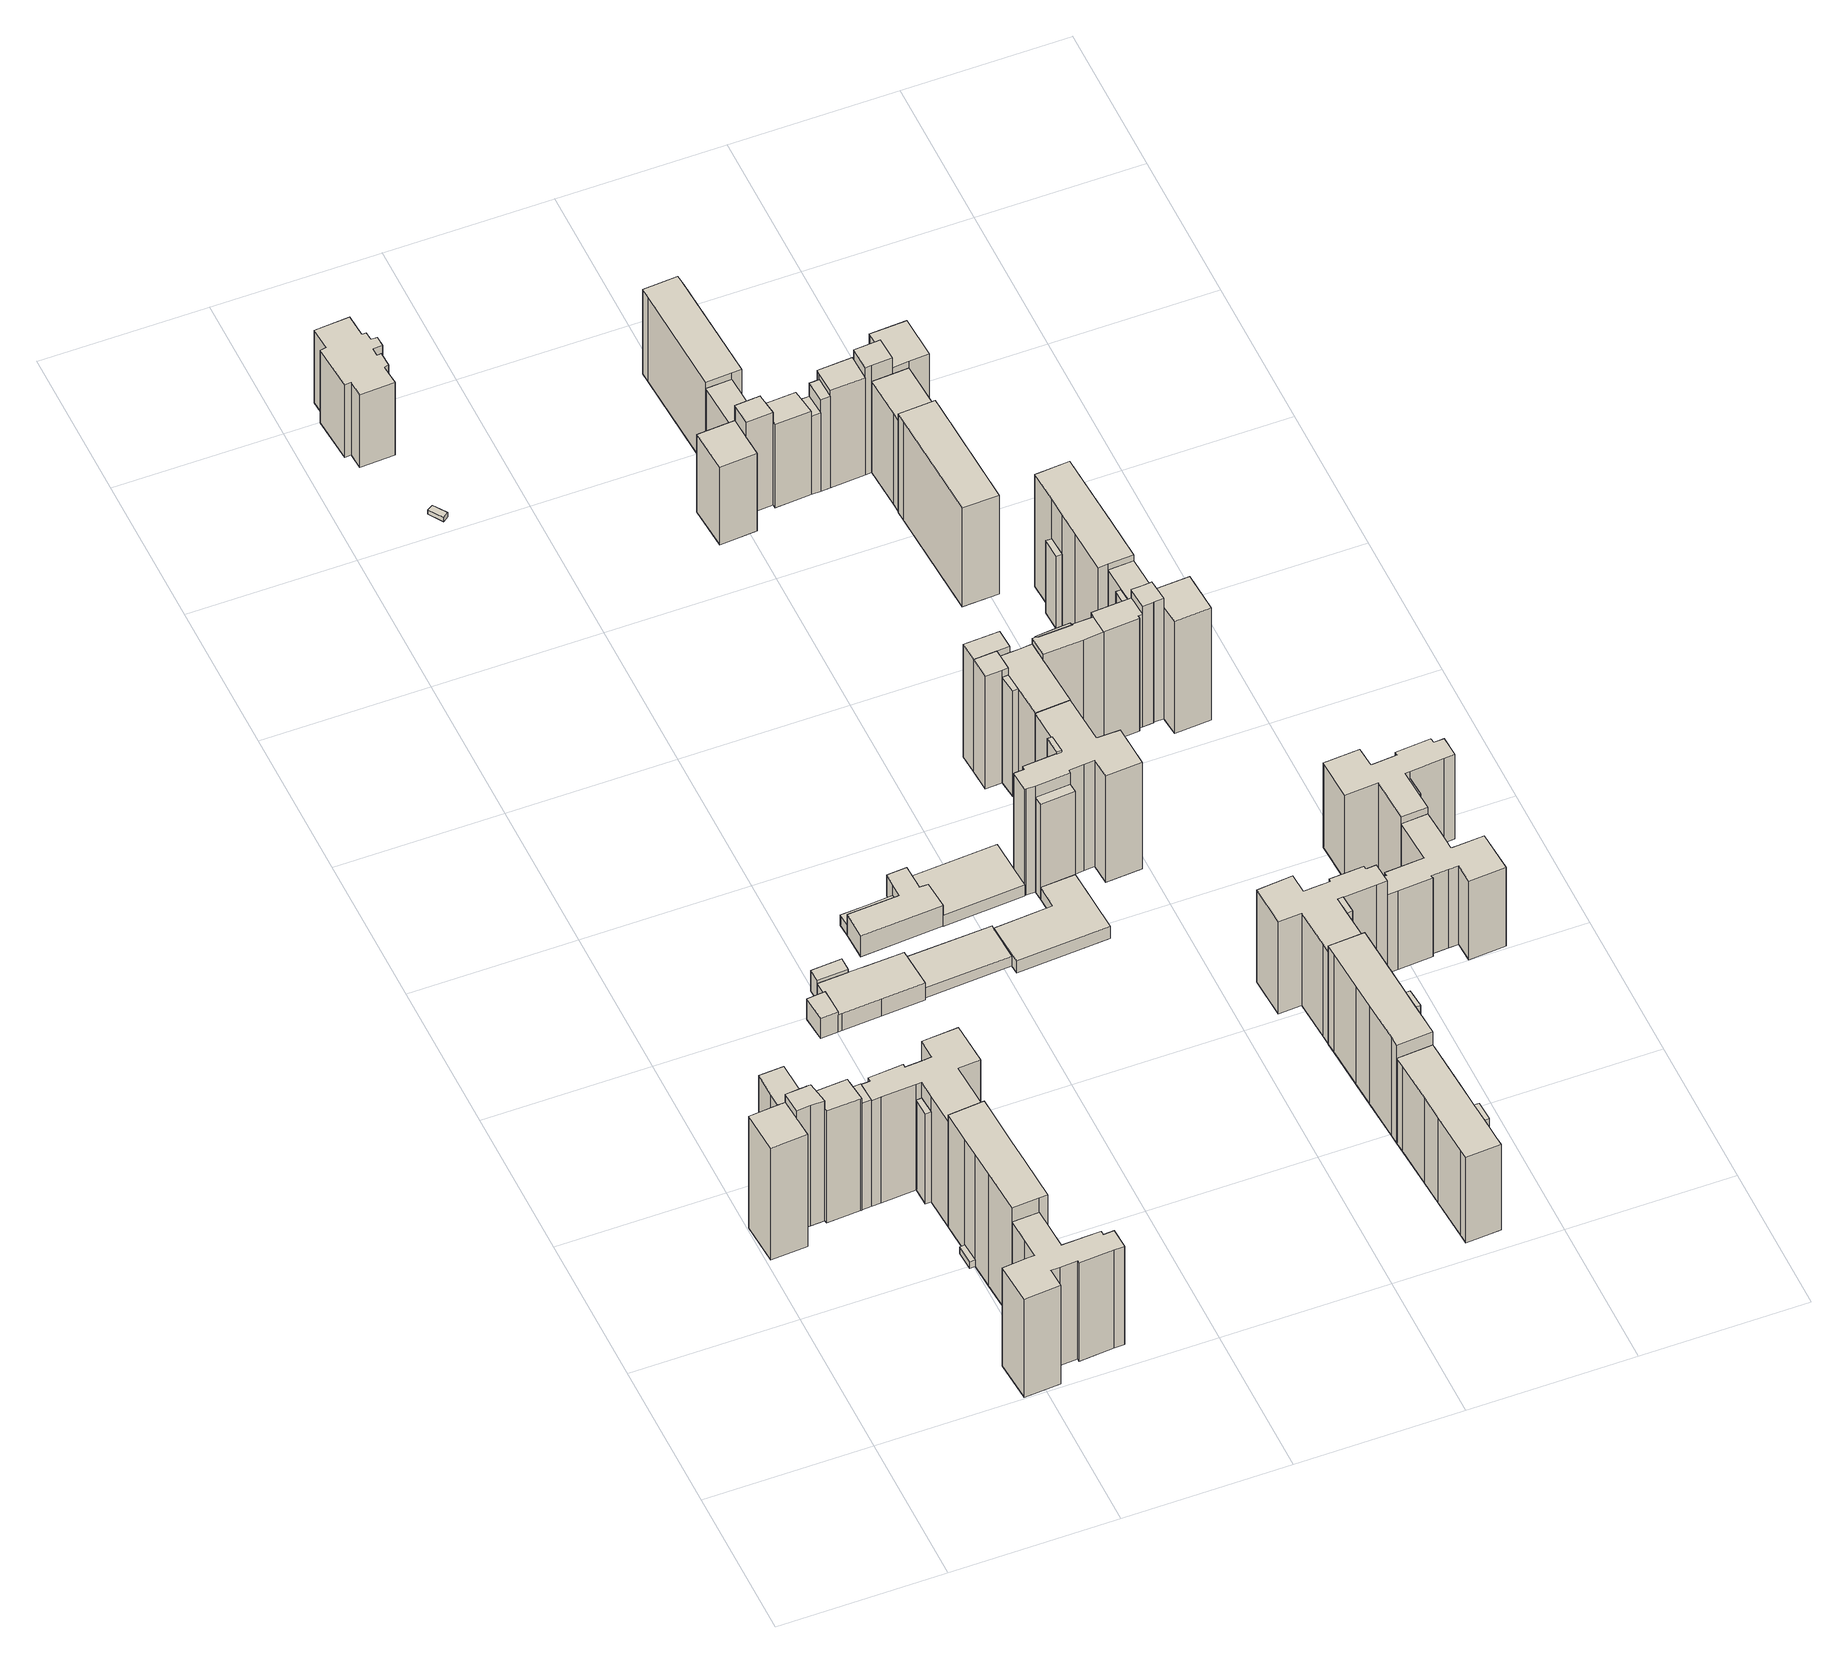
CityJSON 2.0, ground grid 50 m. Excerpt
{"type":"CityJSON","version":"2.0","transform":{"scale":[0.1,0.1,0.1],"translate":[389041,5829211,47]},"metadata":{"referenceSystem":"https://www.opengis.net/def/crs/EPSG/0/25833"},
"CityObjects":{
"building1":{"type":"Building","attributes":{"Gemeindeschluessel":"11000012","BezugspunktDach":"2200","function":"51009_1610","measuredHeight":3.83,"storeysAboveGround":0},"address":[{"country":"Germany","locality":"Berlin"}],"geometry":[{"type":"Solid","lod":"1","boundaries":[[[[0,1,2,3]],[[4,5,6,7]],[[4,7,3,2]],[[5,4,2,1]],[[6,5,1,0]],[[7,6,0,3]]]]}]},
"building2":{"type":"Building","attributes":{"Gemeindeschluessel":"11000012","function":"31001_1010"},"address":[{"country":"Germany","locality":"Berlin","thoroughfareNumber":"14","thoroughfareName":"Wesendorfer Straße"}],"children":["building2-1","building2-2","building2-3","building2-4","building2-5"]},
"building2-1":{"type":"BuildingPart","attributes":{"BezugspunktDach":"2200","measuredHeight":43.77,"storeysAboveGround":15},"parents":["building2"],"geometry":[{"type":"MultiSurface","lod":"1","boundaries":[[[8,9,10,11,12,13,14]],[[6,5,15,16,17,18,19]],[[6,19,14,13]],[[5,6,13,12]],[[5,20,5,12]],[[21,20,12,11]],[[17,16,10,9]],[[18,17,9,8]],[[19,18,8,14]],[[15,5,20,21]],[[16,15,11,10]]]}]},
"building2-2":{"type":"BuildingPart","attributes":{"BezugspunktDach":"2200","measuredHeight":41.36,"storeysAboveGround":15},"parents":["building2"],"geometry":[{"type":"MultiSurface","lod":"1","boundaries":[[[22,20,23,24,25,26]],[[27,28,29,5,4,30]],[[27,30,26,25]],[[28,27,25,24]],[[4,5,20,22]],[[30,4,22,26]],[[29,28,24,23]],[[5,15,21,20]],[[31,32,21,15]],[[29,23,32,31]]]}]},
"building2-3":{"type":"BuildingPart","attributes":{"BezugspunktDach":"2200","measuredHeight":43.82,"storeysAboveGround":15},"parents":["building2"],"geometry":[{"type":"MultiSurface","lod":"1","boundaries":[[[33,34,35,36,37,38,39,40]],[[41,42,43,44,45,46,47,48]],[[41,48,40,39]],[[42,41,39,38]],[[49,50,38,37]],[[44,43,37,36]],[[45,44,36,35]],[[46,45,35,34]],[[47,46,34,33]],[[43,42,50,49]],[[48,47,33,40]]]}]},
"building2-4":{"type":"BuildingPart","attributes":{"BezugspunktDach":"2200","measuredHeight":48.22,"storeysAboveGround":15},"parents":["building2"],"geometry":[{"type":"MultiSurface","lod":"1","boundaries":[[[51,52,53,54,55,56,57,58]],[[31,29,28,48,47,59,16,15]],[[32,21,15,58,57]],[[23,32,31,57,56]],[[24,23,56,55]],[[48,28,55,54]],[[47,33,40,54,53]],[[59,47,53,52]],[[16,59,52,51]],[[15,11,10,51,58]],[[31,60,15,21,32]],[[29,31,32,23]],[[28,29,23,24]],[[48,40,33,47]],[[16,10,11,15]]]}]},
"building2-5":{"type":"BuildingPart","attributes":{"BezugspunktDach":"2200","measuredHeight":41.7,"storeysAboveGround":15},"parents":["building2"],"geometry":[{"type":"Solid","lod":"1","boundaries":[[[[49,61,62,50]],[[63,64,43,42]],[[63,42,50,62]],[[64,63,62,61]],[[43,64,61,49]],[[42,43,49,50]]]]}]},
"building3":{"type":"Building","attributes":{"Gemeindeschluessel":"11000012","BezugspunktDach":"2200","function":"51009_1610","measuredHeight":2.97,"storeysAboveGround":0},"address":[{"country":"Germany","locality":"Berlin"}],"geometry":[{"type":"Solid","lod":"1","boundaries":[[[[65,66,67,68]],[[69,70,71,72]],[[69,72,68,67]],[[70,69,67,66]],[[71,70,66,65]],[[72,71,65,68]]]]}]},
"building4":{"type":"Building","attributes":{"Gemeindeschluessel":"11000012","BezugspunktDach":"2200","function":"31001_1010","measuredHeight":38.42,"storeysAboveGround":13},"address":[{"country":"Germany","locality":"Berlin","thoroughfareNumber":"8","thoroughfareName":"Wesendorfer Straße"}],"geometry":[{"type":"Solid","lod":"1","boundaries":[[[[73,74,75,76,77,78,79,80,81,82,83,84,85,86,87,88,89,90]],[[71,70,69,91,92,93,94,95,96,97,98,99,100,101,102,103,104,105]],[[71,105,90,89]],[[70,71,89,88]],[[69,70,88,87]],[[91,69,87,86]],[[92,91,86,85]],[[93,92,85,84]],[[94,93,84,83]],[[95,94,83,82]],[[96,95,82,81]],[[97,96,81,80]],[[98,97,80,79]],[[99,98,79,78]],[[100,99,78,77]],[[101,100,77,76]],[[102,101,76,75]],[[103,102,75,74]],[[104,103,74,73]],[[105,104,73,90]]]]}]},
"building5":{"type":"Building","attributes":{"Gemeindeschluessel":"11000012","BezugspunktDach":"2200","function":"51009_1610","measuredHeight":2.55,"storeysAboveGround":0},"address":[{"country":"Germany","locality":"Berlin"}],"geometry":[{"type":"Solid","lod":"1","boundaries":[[[[106,107,108,109]],[[110,111,112,113]],[[110,113,109,108]],[[111,110,108,107]],[[112,111,107,106]],[[113,112,106,109]]]]}]},
"building6":{"type":"Building","attributes":{"Gemeindeschluessel":"11000012","BezugspunktDach":"2200","function":"31001_1010","measuredHeight":43.89,"storeysAboveGround":15},"address":[{"country":"Germany","locality":"Berlin","thoroughfareNumber":"10","thoroughfareName":"Wesendorfer Straße"}],"geometry":[{"type":"Solid","lod":"1","boundaries":[[[[114,115,116,117,118,119,120,121,122,123]],[[124,125,126,127,92,91,128,111,110,129]],[[124,129,123,122]],[[125,124,122,121]],[[126,125,121,120]],[[127,126,120,119]],[[92,127,119,118]],[[91,92,118,117]],[[128,91,117,116]],[[111,128,116,115]],[[110,111,115,114]],[[129,110,114,123]]]]}]},
"building7":{"type":"Building","attributes":{"Gemeindeschluessel":"11000012","BezugspunktDach":"2200","function":"51009_1610","measuredHeight":35.25,"storeysAboveGround":0},"address":[{"country":"Germany","locality":"Berlin"}],"geometry":[{"type":"Solid","lod":"1","boundaries":[[[[130,131,132,133]],[[134,135,136,137]],[[134,137,133,132]],[[135,134,132,131]],[[136,135,131,130]],[[137,136,130,133]]]]}]},
"building8":{"type":"Building","attributes":{"Gemeindeschluessel":"11000012","BezugspunktDach":"2200","function":"31001_1010","measuredHeight":41.34,"storeysAboveGround":15},"address":[{"country":"Germany","locality":"Berlin","thoroughfareNumber":"12","thoroughfareName":"Wesendorfer Straße"}],"geometry":[{"type":"Solid","lod":"1","boundaries":[[[[138,139,140,141,142,143,144,145,146,147,148,149,150,151,152,153,154,155]],[[156,157,158,159,160,161,162,163,164,165,124,129,135,134,137,166,64,63]],[[156,63,155,154]],[[157,156,154,153]],[[158,157,153,152]],[[159,158,152,151]],[[160,159,151,150]],[[161,160,150,149]],[[162,161,149,148]],[[163,162,148,147]],[[164,163,147,146]],[[165,164,146,145]],[[124,165,145,144]],[[129,124,144,143]],[[135,129,143,142]],[[134,135,142,141]],[[137,134,141,140]],[[166,137,140,139]],[[64,166,139,138]],[[63,64,138,155]]]]}]},
"building9":{"type":"Building","attributes":{"name":"Kita Seniorenfreizeitstätte","Gemeindeschluessel":"11000012","function":"31001_3060"},"address":[{"country":"Germany","locality":"Berlin","thoroughfareNumber":"34","thoroughfareName":"Senftenberger Ring"}],"children":["building9-1","building9-2","building9-3","building9-4"]},
"building9-1":{"type":"BuildingPart","attributes":{"BezugspunktDach":"2200","measuredHeight":8.02,"storeysAboveGround":2},"parents":["building9"],"geometry":[{"type":"MultiSurface","lod":"1","boundaries":[[[167,168,169,170,171,172,173,174]],[[175,176,177,178,179,180,181,182]],[[176,175,173,172]],[[177,176,172,171]],[[183,184,171,170]],[[178,177,185,186,187]],[[179,178,170,169]],[[180,179,169,168]],[[181,180,168,167]],[[182,181,188,189,174]],[[174,190,191,182]],[[187,186,185,184,183]],[[167,189,188,181]]]}]},
"building9-2":{"type":"BuildingPart","attributes":{"BezugspunktDach":"2200","measuredHeight":3.91,"storeysAboveGround":2},"parents":["building9"],"geometry":[{"type":"MultiSurface","lod":"1","boundaries":[[[183,192,193,194,184]],[[195,196,197,187,186]],[[195,186,184,194]],[[196,195,194,193]],[[197,196,193,192]],[[187,197,192,183]],[[186,187,198,183,184]]]}]},
"building9-3":{"type":"BuildingPart","attributes":{"BezugspunktDach":"2200","measuredHeight":7.98,"storeysAboveGround":2},"parents":["building9"],"geometry":[{"type":"MultiSurface","lod":"1","boundaries":[[[199,200,201,202]],[[188,181,203,204]],[[188,204,202,201]],[[167,189,201,200]],[[203,181,200,199]],[[204,203,199,202]],[[181,205,188,189,167]]]}]},
"building9-4":{"type":"BuildingPart","attributes":{"BezugspunktDach":"2200","measuredHeight":7.98,"storeysAboveGround":2},"parents":["building9"],"geometry":[{"type":"MultiSurface","lod":"1","boundaries":[[[206,207,208,209]],[[210,191,182,211]],[[210,211,209,208]],[[191,210,208,207]],[[182,174,190,207,206]],[[211,182,206,209]],[[191,190,174,182]]]}]},
"building10":{"type":"Building","attributes":{"Gemeindeschluessel":"11000012","BezugspunktDach":"2200","function":"51009_1611","measuredHeight":2.24,"storeysAboveGround":0},"address":[{"country":"Germany","locality":"Berlin"}],"geometry":[{"type":"Solid","lod":"1","boundaries":[[[[212,213,214,215,216]],[[217,218,219,220,221]],[[217,221,216,215]],[[218,217,215,214]],[[219,218,214,213]],[[220,219,213,212]],[[221,220,212,216]]]]}]},
"building11":{"type":"Building","attributes":{"Gemeindeschluessel":"11000012","BezugspunktDach":"2200","function":"31001_1010","measuredHeight":28.39,"storeysAboveGround":10},"address":[{"country":"Germany","locality":"Berlin","thoroughfareNumber":"40","thoroughfareName":"Senftenberger Ring"}],"geometry":[{"type":"Solid","lod":"1","boundaries":[[[[222,223,224,225,226,227,228,229,230,231,232,233,234,235,236,237,238,239]],[[240,241,242,243,244,245,246,247,248,249,250,251,252,253,254,255,256,257]],[[240,257,239,238]],[[241,240,238,237]],[[242,241,237,236]],[[243,242,236,235]],[[244,243,235,234]],[[245,244,234,233]],[[246,245,233,232]],[[247,246,232,231]],[[248,247,231,230]],[[249,248,230,229]],[[250,249,229,228]],[[251,250,228,227]],[[252,251,227,226]],[[253,252,226,225]],[[254,253,225,224]],[[255,254,224,223]],[[256,255,223,222]],[[257,256,222,239]]]]}]},
"building12":{"type":"Building","attributes":{"Gemeindeschluessel":"11000012","function":"31001_2054"},"address":[{"country":"Germany","locality":"Berlin","thoroughfareNumber":"34B","thoroughfareName":"Senftenberger Ring"}],"children":["building12-1","building12-2","building12-3"]},
"building12-1":{"type":"BuildingPart","attributes":{"BezugspunktDach":"2200","measuredHeight":4.29,"storeysAboveGround":1},"parents":["building12"],"geometry":[{"type":"MultiSurface","lod":"1","boundaries":[[[258,259,260,261,262,263,264]],[[265,266,267,268,269,270,271]],[[265,271,264,263]],[[266,265,263,262]],[[267,266,262,261]],[[268,267,261,260]],[[269,268,260,272,273,259]],[[270,269,273,274]],[[271,270,258,274,275]],[[259,273,272,260]],[[274,273,259,258]],[[275,274,258,264]]]}]},
"building12-2":{"type":"BuildingPart","attributes":{"BezugspunktDach":"2200","measuredHeight":8.19,"storeysAboveGround":1},"parents":["building12"],"geometry":[{"type":"MultiSurface","lod":"1","boundaries":[[[276,277,278,279,280,281,282,283,284]],[[285,286,287,275,274,273,272,288,289]],[[290,291,292,284,283]],[[285,289,293]],[[294,290,285,286,285,283,282]],[[287,286,282,281]],[[275,287,281,280]],[[258,264,295,280,279]],[[273,259,258,279,278]],[[260,259,296,278,277]],[[288,272,277,276]],[[289,288,276,284]],[[285,293,291,290]],[[293,289,292,291]],[[286,285,290,294]],[[274,275,295,264,258]],[[274,258,259,273]],[[297,272,273,296,259,260]]]}]},
"building12-3":{"type":"BuildingPart","attributes":{"BezugspunktDach":"2200","measuredHeight":5.87,"storeysAboveGround":1},"parents":["building12"],"geometry":[{"type":"Solid","lod":"1","boundaries":[[[[292,291,290,294,298,299]],[[300,286,285,293,289,301]],[[300,301,299,298]],[[286,300,298,294]],[[301,289,292,299]],[[286,294,290,285]],[[293,285,290,291]],[[293,291,292,289]]]]}]},
"building13":{"type":"Building","attributes":{"Gemeindeschluessel":"11000012","BezugspunktDach":"2200","function":"31001_2020","measuredHeight":4.74,"storeysAboveGround":1},"address":[{"country":"Germany","locality":"Berlin","thoroughfareNumber":"34A","thoroughfareName":"Senftenberger Ring"}],"geometry":[{"type":"Solid","lod":"1","boundaries":[[[[302,303,304,305,306,307,308]],[[309,310,311,312,313,197,196]],[[309,196,308,307]],[[310,309,307,306]],[[311,310,306,305]],[[312,311,305,304]],[[313,312,304,303]],[[197,313,303,302]],[[196,197,302,308]]]]}]},
"building14":{"type":"Building","attributes":{"Gemeindeschluessel":"11000012","BezugspunktDach":"2200","function":"51009_1610","measuredHeight":37.21,"storeysAboveGround":0},"address":[{"country":"Germany","locality":"Berlin"}],"geometry":[{"type":"Solid","lod":"1","boundaries":[[[[314,315,316,317]],[[318,319,320,321]],[[318,321,317,316]],[[319,318,316,315]],[[320,319,315,314]],[[321,320,314,317]]]]}]},
"building15":{"type":"Building","attributes":{"Gemeindeschluessel":"11000012","BezugspunktDach":"2200","function":"51009_1610","measuredHeight":42.27,"storeysAboveGround":0},"address":[{"country":"Germany","locality":"Berlin"}],"geometry":[{"type":"Solid","lod":"1","boundaries":[[[[322,323,324,325]],[[326,327,328,329]],[[326,329,325,324]],[[327,326,324,323]],[[328,327,323,322]],[[329,328,322,325]]]]}]},
"building16":{"type":"Building","attributes":{"Gemeindeschluessel":"11000012","BezugspunktDach":"2200","function":"31001_1010","measuredHeight":41.62,"storeysAboveGround":15},"address":[{"country":"Germany","locality":"Berlin","thoroughfareNumber":"36","thoroughfareName":"Senftenberger Ring"}],"geometry":[{"type":"Solid","lod":"1","boundaries":[[[[330,331,332,333,334,335,336,337,338,339,340,341,342,343,344,345,346,347,348,349]],[[350,351,352,328,327,326,353,354,355,356,357,358,359,360,361,362,363,364,267,266]],[[350,266,349,348]],[[351,350,348,347]],[[352,351,347,346]],[[328,352,346,345]],[[327,328,345,344]],[[326,327,344,343]],[[353,326,343,342]],[[354,353,342,341]],[[355,354,341,340]],[[356,355,340,339]],[[357,356,339,338]],[[358,357,338,337]],[[359,358,337,336]],[[360,359,336,335]],[[361,360,335,334]],[[362,361,334,333]],[[363,362,333,332]],[[364,363,332,331]],[[267,364,331,330]],[[266,267,330,349]]]]}]},
"building17":{"type":"Building","attributes":{"Gemeindeschluessel":"11000012","BezugspunktDach":"2200","function":"31001_1010","measuredHeight":33.38,"storeysAboveGround":11},"address":[{"country":"Germany","locality":"Berlin","thoroughfareNumber":"19","thoroughfareName":"Treuenbrietzener Straße"}],"geometry":[{"type":"Solid","lod":"1","boundaries":[[[[365,366,367,368,369,370,371,372,373,374,375,376,377]],[[378,379,380,381,382,383,384,385,386,387,388,389,390]],[[378,390,377,376]],[[379,378,376,375]],[[380,379,375,374]],[[381,380,374,373]],[[382,381,373,372]],[[383,382,372,371]],[[384,383,371,370]],[[385,384,370,369]],[[386,385,369,368]],[[387,386,368,367]],[[388,387,367,366]],[[389,388,366,365]],[[390,389,365,377]]]]}]},
"building18":{"type":"Building","attributes":{"Gemeindeschluessel":"11000012","BezugspunktDach":"2200","function":"51009_1610","measuredHeight":41.34,"storeysAboveGround":0},"address":[{"country":"Germany","locality":"Berlin"}],"geometry":[{"type":"Solid","lod":"1","boundaries":[[[[391,392,393,394]],[[395,396,397,398]],[[395,398,394,393]],[[396,395,393,392]],[[397,396,392,391]],[[398,397,391,394]]]]}]},
"building19":{"type":"Building","attributes":{"Gemeindeschluessel":"11000012","BezugspunktDach":"2200","function":"51009_1610","measuredHeight":33.38,"storeysAboveGround":0},"address":[{"country":"Germany","locality":"Berlin"}],"geometry":[{"type":"Solid","lod":"1","boundaries":[[[[372,399,400,373]],[[401,402,382,381]],[[401,381,373,400]],[[402,401,400,399]],[[382,402,399,372]],[[381,382,372,373]]]]}]},
"building20":{"type":"Building","attributes":{"Gemeindeschluessel":"11000012","BezugspunktDach":"2200","function":"31001_1010","measuredHeight":38.52,"storeysAboveGround":13},"address":[{"country":"Germany","locality":"Berlin","thoroughfareNumber":"21","thoroughfareName":"Treuenbrietzener Straße"}],"geometry":[{"type":"Solid","lod":"1","boundaries":[[[[403,404,405,406,407,408,409,410,411,412,413,414,415]],[[416,417,418,419,420,421,378,390,422,423,424,425,426]],[[416,426,415,414]],[[417,416,414,413]],[[418,417,413,412]],[[419,418,412,411]],[[420,419,411,410]],[[421,420,410,409]],[[378,421,409,408]],[[390,378,408,407]],[[422,390,407,406]],[[423,422,406,405]],[[424,423,405,404]],[[425,424,404,403]],[[426,425,403,415]]]]}]},
"building21":{"type":"Building","attributes":{"Gemeindeschluessel":"11000012","BezugspunktDach":"2200","function":"51009_1610","measuredHeight":38.52,"storeysAboveGround":0},"address":[{"country":"Germany","locality":"Berlin"}],"geometry":[{"type":"Solid","lod":"1","boundaries":[[[[410,427,428,411]],[[429,430,420,419]],[[429,419,411,428]],[[430,429,428,427]],[[420,430,427,410]],[[419,420,410,411]]]]}]},
"building22":{"type":"Building","attributes":{"Gemeindeschluessel":"11000012","function":"31001_1010"},"address":[{"country":"Germany","locality":"Berlin","thoroughfareNumber":"36A","thoroughfareName":"Senftenberger Ring"}],"children":["building22-1","building22-2","building22-3","building22-4","building22-5"]},
"building22-1":{"type":"BuildingPart","attributes":{"BezugspunktDach":"2200","measuredHeight":41.59,"storeysAboveGround":15},"parents":["building22"],"geometry":[{"type":"Solid","lod":"1","boundaries":[[[[431,432,433,434,435,436,437,438,439]],[[440,441,442,443,444,445,396,395,446]],[[441,440,438,437]],[[442,441,437,436]],[[444,443,435,434]],[[445,444,434,433]],[[396,445,433,432]],[[395,396,432,431]],[[440,446,439,438]],[[442,436,435,443]],[[395,431,439,446]]]]}]},
"building22-2":{"type":"BuildingPart","attributes":{"BezugspunktDach":"2200","measuredHeight":43.95,"storeysAboveGround":15},"parents":["building22"],"geometry":[{"type":"MultiSurface","lod":"1","boundaries":[[[447,448,449,450,451,452,453,454,455]],[[456,457,458,459,460,461,462,443,442]],[[456,442,455,454]],[[457,456,454,453],[457,463,464,456]],[[465,466,463,457,453,452]],[[459,467,465,452,451]],[[460,459,451,450]],[[461,460,450,449]],[[462,461,449,448]],[[443,462,448,447]],[[442,436,435,468,447,455]],[[463,457,456,464]],[[469,458,470,466,465]],[[470,457,463,466]],[[458,465,467,459]],[[443,468,435,436,442]]]}]},
"building22-3":{"type":"BuildingPart","attributes":{"BezugspunktDach":"2200","measuredHeight":43.98,"storeysAboveGround":15},"parents":["building22"],"geometry":[{"type":"MultiSurface","lod":"1","boundaries":[[[471,472,473,474,475]],[[446,395,398,476,477]],[[431,439,474,473]],[[398,395,473,472]],[[476,398,472,471]],[[477,476,471,475]],[[439,446,477,475,474]],[[395,446,439,431]]]}]},
"building22-4":{"type":"BuildingPart","attributes":{"BezugspunktDach":"2200","measuredHeight":44.04,"storeysAboveGround":15},"parents":["building22"],"geometry":[{"type":"MultiSurface","lod":"1","boundaries":[[[475,478,479,480]],[[481,440,477,482]],[[481,482,480,479]],[[440,481,479,478]],[[474,439,438,440,478,475]],[[482,477,475,480]],[[440,438,439,446]],[[439,474,475,477,446]]]}]},
"building22-5":{"type":"BuildingPart","attributes":{"BezugspunktDach":"2200","measuredHeight":44.43,"storeysAboveGround":15},"parents":["building22"],"geometry":[{"type":"Solid","lod":"1","boundaries":[[[[463,466,465,467,483,484,485,486,464]],[[487,488,489,490,459,458,470,457,456]],[[487,456,464,486]],[[488,487,486,485]],[[489,488,485,484]],[[490,489,484,483]],[[459,490,483,467]],[[458,459,467,465]],[[470,458,465,466]],[[470,466,463,457]],[[456,457,463,464]]]]}]},
"building23":{"type":"Building","attributes":{"Gemeindeschluessel":"11000012","function":"31001_1010"},"address":[{"country":"Germany","locality":"Berlin","thoroughfareNumber":"38B","thoroughfareName":"Senftenberger Ring"}],"children":["building23-1","building23-2","building23-3","building23-4","building23-5"]},
"building23-1":{"type":"BuildingPart","attributes":{"BezugspunktDach":"2200","measuredHeight":30.3,"storeysAboveGround":11},"parents":["building23"],"geometry":[{"type":"MultiSurface","lod":"1","boundaries":[[[491,492,493,494,495,496]],[[497,498,499,500,501,502]],[[497,502,496,495]],[[497,503,504,495]],[[505,503,497,495,494]],[[500,499,493,492]],[[501,500,492,491]],[[502,501,491,496]],[[504,503,497]],[[498,497,503,505]],[[499,498,494,493]]]}]},
"building23-2":{"type":"BuildingPart","attributes":{"BezugspunktDach":"2200","measuredHeight":30.26,"storeysAboveGround":11},"parents":["building23"],"geometry":[{"type":"MultiSurface","lod":"1","boundaries":[[[503,506,507,508]],[[509,510,497,511]],[[509,511,508,507]],[[510,509,507,506]],[[510,506,505,498,497]],[[511,497,503,508]],[[503,497,498,505]],[[497,512,503]]]}]},
"building23-3":{"type":"BuildingPart","attributes":{"BezugspunktDach":"2200","measuredHeight":32.67,"storeysAboveGround":11},"parents":["building23"],"geometry":[{"type":"MultiSurface","lod":"1","boundaries":[[[513,514,515,516,517,518]],[[519,520,521,522,523,524]],[[519,524,518,517]],[[520,519,517,516]],[[525,526,516,515]],[[522,521,515,514]],[[523,522,514,513]],[[524,527,528,518]],[[521,520,526,525]],[[523,513,528,527]]]}]},
"building23-4":{"type":"BuildingPart","attributes":{"BezugspunktDach":"2200","measuredHeight":36.62,"storeysAboveGround":11},"parents":["building23"],"geometry":[{"type":"MultiSurface","lod":"1","boundaries":[[[529,530,531,532,533,534]],[[510,524,527,523,499,498]],[[510,506,505,498,534,533]],[[524,510,533,532]],[[527,524,532,531]],[[513,528,531,530]],[[499,523,530,529]],[[494,493,499,529,534]],[[498,505,506,510]],[[523,527,528,513]],[[498,499,493,494]]]}]},
"building23-5":{"type":"BuildingPart","attributes":{"BezugspunktDach":"2200","measuredHeight":30.77,"storeysAboveGround":11},"parents":["building23"],"geometry":[{"type":"Solid","lod":"1","boundaries":[[[[525,535,536,526]],[[537,538,521,520]],[[537,520,526,536]],[[538,537,536,535]],[[521,538,535,525]],[[520,521,525,526]]]]}]},
"building24":{"type":"Building","attributes":{"Gemeindeschluessel":"11000012","BezugspunktDach":"2200","function":"31001_1010","measuredHeight":35.98,"storeysAboveGround":13},"address":[{"country":"Germany","locality":"Berlin","thoroughfareNumber":"23","thoroughfareName":"Treuenbrietzener Straße"}],"geometry":[{"type":"Solid","lod":"1","boundaries":[[[[539,540,541,542,543,544,545,546,547,548,549,550,551,552,553,554,555,556,557,558]],[[559,560,561,562,563,564,565,566,567,568,569,570,571,572,573,574,575,576,577,578]],[[559,578,558,557]],[[560,559,557,556]],[[561,560,556,555]],[[562,561,555,554]],[[563,562,554,553]],[[564,563,553,552]],[[565,564,552,551]],[[566,565,551,550]],[[567,566,550,549]],[[568,567,549,548]],[[569,568,548,547]],[[570,569,547,546]],[[571,570,546,545]],[[572,571,545,544]],[[573,572,544,543]],[[574,573,543,542]],[[575,574,542,541]],[[576,575,541,540]],[[577,576,540,539]],[[578,577,539,558]]]]}]},
"building25":{"type":"Building","attributes":{"Gemeindeschluessel":"11000012","BezugspunktDach":"2200","function":"51009_1610","measuredHeight":36.33,"storeysAboveGround":0},"address":[{"country":"Germany","locality":"Berlin"}],"geometry":[{"type":"Solid","lod":"1","boundaries":[[[[579,580,581,582]],[[569,583,571,570]],[[569,570,582,581]],[[583,569,581,580]],[[571,583,580,579]],[[570,571,579,582]]]]}]},
"building26":{"type":"Building","attributes":{"Gemeindeschluessel":"11000012","BezugspunktDach":"2200","function":"31001_1010","measuredHeight":33.1,"storeysAboveGround":12},"address":[{"country":"Germany","locality":"Berlin","thoroughfareNumber":"38C","thoroughfareName":"Senftenberger Ring"}],"geometry":[{"type":"Solid","lod":"1","boundaries":[[[[584,585,586,587,588,589,590]],[[591,592,593,594,595,596,597]],[[591,597,590,589]],[[592,591,589,588]],[[593,592,588,587]],[[594,593,587,586]],[[595,594,586,585]],[[596,595,585,584]],[[597,596,584,590]]]]}]},
"building27":{"type":"Building","attributes":{"Gemeindeschluessel":"11000012","BezugspunktDach":"2200","function":"31001_1010","measuredHeight":38.58,"storeysAboveGround":14},"address":[{"country":"Germany","locality":"Berlin","thoroughfareNumber":"38","thoroughfareName":"Senftenberger Ring"}],"geometry":[{"type":"Solid","lod":"1","boundaries":[[[[598,599,600,601,602,603]],[[604,605,606,607,608,609]],[[604,609,603,602]],[[605,604,602,601]],[[606,605,601,600]],[[607,606,600,599]],[[608,607,599,598]],[[609,608,598,603]]]]}]},
"building28":{"type":"Building","attributes":{"Gemeindeschluessel":"11000012","BezugspunktDach":"2200","function":"51009_1610","measuredHeight":41.24,"storeysAboveGround":0},"address":[{"country":"Germany","locality":"Berlin"}],"geometry":[{"type":"Solid","lod":"1","boundaries":[[[[610,611,612,613]],[[614,615,616,617]],[[614,617,613,612]],[[615,614,612,611]],[[616,615,611,610]],[[617,616,610,613]]]]}]},
"building29":{"type":"Building","attributes":{"Gemeindeschluessel":"11000012","function":"31001_1010"},"address":[{"country":"Germany","locality":"Berlin","thoroughfareNumber":"38A","thoroughfareName":"Senftenberger Ring"}],"children":["building29-1","building29-2","building29-3","building29-4","building29-5"]},
"building29-1":{"type":"BuildingPart","attributes":{"BezugspunktDach":"2200","measuredHeight":35.73,"storeysAboveGround":14},"parents":["building29"],"geometry":[{"type":"MultiSurface","lod":"1","boundaries":[[[618,619,620,621,622,623]],[[624,625,626,627,628,629]],[[625,624,622,621]],[[626,625,621,620]],[[627,626,620,619]],[[628,627,619,618]],[[629,628,618,623]],[[629,623,630,631]],[[624,631,630,622]]]}]},
"building29-2":{"type":"BuildingPart","attributes":{"BezugspunktDach":"2200","measuredHeight":35.87,"storeysAboveGround":14},"parents":["building29"],"geometry":[{"type":"Solid","lod":"1","boundaries":[[[[632,633,634,635]],[[636,637,538,537]],[[636,537,635,634]],[[538,637,633,632]],[[537,538,632,635]],[[637,636,634,633]]]]}]},
"building29-3":{"type":"BuildingPart","attributes":{"BezugspunktDach":"2200","measuredHeight":38.16,"storeysAboveGround":14},"parents":["building29"],"geometry":[{"type":"MultiSurface","lod":"1","boundaries":[[[638,639,640,641,642,643]],[[644,645,646,637,636,647]],[[644,647,643,642]],[[645,644,642,641]],[[637,646,640,639]],[[634,633,639,638]],[[647,636,638,643]],[[645,641,640,646]],[[636,637,633,634]]]}]},
"building29-4":{"type":"BuildingPart","attributes":{"BezugspunktDach":"2200","measuredHeight":43.03,"storeysAboveGround":14},"parents":["building29"],"geometry":[{"type":"MultiSurface","lod":"1","boundaries":[[[648,649,650,651,652]],[[653,631,629,646,645]],[[653,645,652,651]],[[623,630,650,649]],[[646,629,649,648]],[[641,640,648,652]],[[653,654,655,631]],[[656,629,631,630,623]],[[645,646,640,641]]]}]},
"building29-5":{"type":"BuildingPart","attributes":{"BezugspunktDach":"2200","measuredHeight":38.19,"storeysAboveGround":14},"parents":["building29"],"geometry":[{"type":"MultiSurface","lod":"1","boundaries":[[[654,655,657,658,659,660,661]],[[662,663,664,624,631,653,665]],[[662,665,661,660]],[[663,662,660,659]],[[664,663,659,658]],[[624,664,658,657]],[[631,630,622,657,655]],[[665,653,654,661]],[[622,630,631,624]],[[653,631,655,654]]]}]},
"building30":{"type":"Building","attributes":{"Gemeindeschluessel":"11000012","function":"31001_1010"},"address":[{"country":"Germany","locality":"Berlin","thoroughfareNumber":"36B","thoroughfareName":"Senftenberger Ring"}],"children":["building30-1","building30-2","building30-3","building30-4"]},
"building30-1":{"type":"BuildingPart","attributes":{"BezugspunktDach":"2200","measuredHeight":43.95,"storeysAboveGround":15},"parents":["building30"],"geometry":[{"type":"MultiSurface","lod":"1","boundaries":[[[666,667,668,669,670,671]],[[672,673,674,675,676,677]],[[672,678,679,671,670]],[[673,672,670,669]],[[674,673,669,668]],[[675,674,668,667]],[[676,675,667,666]],[[677,679,678,672]],[[677,676,666,671]]]}]},
"building30-2":{"type":"BuildingPart","attributes":{"BezugspunktDach":"2200","measuredHeight":41.58,"storeysAboveGround":15},"parents":["building30"],"geometry":[{"type":"MultiSurface","lod":"1","boundaries":[[[680,681,678,682,683]],[[684,672,685,614,686]],[[684,686,683,682]],[[672,684,682,678]],[[614,685,681,680]],[[686,614,680,683]],[[672,678,679,677]],[[685,687,688,681]],[[677,679,688,687,689]]]}]},
"building30-3":{"type":"BuildingPart","attributes":{"BezugspunktDach":"2200","measuredHeight":47.51,"storeysAboveGround":15},"parents":["building30"],"geometry":[{"type":"MultiSurface","lod":"1","boundaries":[[[690,691,692,693,694,695,696,697]],[[687,677,676,698,699,700,615,685]],[[688,681,697,696]],[[677,679,688,687,696,695]],[[676,666,671,695,694]],[[698,676,694,693]],[[699,698,693,692]],[[700,699,692,691]],[[701,702,691,690]],[[685,615,690,697]],[[687,685,681,688]],[[687,688,679,677]],[[677,703,671,666,676]],[[615,700,702,701]]]}]},
"building30-4":{"type":"BuildingPart","attributes":{"BezugspunktDach":"2200","measuredHeight":43.97,"storeysAboveGround":15},"parents":["building30"],"geometry":[{"type":"Solid","lod":"1","boundaries":[[[[704,705,706,702,701,707,708,709]],[[710,616,615,700,711,712,461,460]],[[710,460,709,708]],[[616,710,708,707]],[[615,616,707,701]],[[711,700,702,706]],[[712,711,706,705]],[[461,712,705,704]],[[460,461,704,709]],[[700,615,701,702]]]]}]},
"building31":{"type":"Building","attributes":{"Gemeindeschluessel":"11000012","BezugspunktDach":"2200","function":"51009_1610","measuredHeight":28.41,"storeysAboveGround":0},"address":[{"country":"Germany","locality":"Berlin"}],"geometry":[{"type":"Solid","lod":"1","boundaries":[[[[713,714,715,716]],[[717,718,719,720]],[[717,720,716,715]],[[718,717,715,714]],[[719,718,714,713]],[[720,719,713,716]]]]}]},
"building32":{"type":"Building","attributes":{"Gemeindeschluessel":"11000012","BezugspunktDach":"2200","function":"31001_1010","measuredHeight":30.7,"storeysAboveGround":11},"address":[{"country":"Germany","locality":"Berlin","thoroughfareNumber":"25","thoroughfareName":"Treuenbrietzener Straße"}],"geometry":[{"type":"Solid","lod":"1","boundaries":[[[[721,722,723,724,725,726,727,728,729,730,731,732,733,734,735,736,737,738]],[[739,740,741,742,743,744,745,746,747,748,749,750,751,752,753,754,755,756]],[[739,756,738,737]],[[740,739,737,736]],[[741,740,736,735]],[[742,741,735,734]],[[743,742,734,733]],[[744,743,733,732]],[[745,744,732,731]],[[746,745,731,730]],[[747,746,730,729]],[[748,747,729,728]],[[749,748,728,727]],[[750,749,727,726]],[[751,750,726,725]],[[752,751,725,724]],[[753,752,724,723]],[[754,753,723,722]],[[755,754,722,721]],[[756,755,721,738]]]]}]},
"building33":{"type":"Building","attributes":{"Gemeindeschluessel":"11000012","BezugspunktDach":"2200","function":"31001_1010","measuredHeight":43.91,"storeysAboveGround":15},"address":[{"country":"Germany","locality":"Berlin","thoroughfareNumber":"36C","thoroughfareName":"Senftenberger Ring"}],"geometry":[{"type":"Solid","lod":"1","boundaries":[[[[757,758,759,760,761,762,763,764,765,766]],[[767,768,769,684,686,770,771,718,717,772]],[[767,772,766,765]],[[768,767,765,764]],[[769,768,764,763]],[[684,769,763,762]],[[686,684,762,761]],[[770,686,761,760]],[[771,770,760,759]],[[718,771,759,758]],[[717,718,758,757]],[[772,717,757,766]]]]}]},
"building34":{"type":"Building","attributes":{"Gemeindeschluessel":"11000012","BezugspunktDach":"2200","function":"51009_1610","measuredHeight":3.81,"storeysAboveGround":0},"address":[{"country":"Germany","locality":"Berlin"}],"geometry":[{"type":"Solid","lod":"1","boundaries":[[[[773,774,775,776]],[[777,778,779,780]],[[777,780,776,775]],[[778,777,775,774]],[[779,778,774,773]],[[780,779,773,776]]]]}]},
"building35":{"type":"Building","attributes":{"Gemeindeschluessel":"11000012","BezugspunktDach":"2200","function":"31001_1010","measuredHeight":33.13,"storeysAboveGround":11},"address":[{"country":"Germany","locality":"Berlin","thoroughfareNumber":"27","thoroughfareName":"Treuenbrietzener Straße"}],"geometry":[{"type":"Solid","lod":"1","boundaries":[[[[781,782,783,784,785,786,787,788,789,790,791,792,793,794,795,796,797]],[[798,799,800,801,802,803,804,805,806,807,808,809,810,811,812,813,814]],[[798,814,797,796]],[[799,798,796,795]],[[800,799,795,794]],[[801,800,794,793]],[[802,801,793,792]],[[803,802,792,791]],[[804,803,791,790]],[[805,804,790,789]],[[806,805,789,788]],[[807,806,788,787]],[[808,807,787,786]],[[809,808,786,785]],[[810,809,785,784]],[[811,810,784,783]],[[812,811,783,782]],[[813,812,782,781]],[[814,813,781,797]]]]}]},
"building36":{"type":"Building","attributes":{"Gemeindeschluessel":"11000012","BezugspunktDach":"2200","function":"51009_1610","measuredHeight":30.3,"storeysAboveGround":0},"address":[{"country":"Germany","locality":"Berlin"}],"geometry":[{"type":"Solid","lod":"1","boundaries":[[[[815,816,817,818]],[[807,819,809,808]],[[807,808,818,817]],[[819,807,817,816]],[[809,819,816,815]],[[808,809,815,818]]]]}]}
},
"vertices":[
[79,862,38],[99,863,38],[96,924,38],[76,923,38],[96,924,6],[99,863,6],[79,862,6],[76,923,6],
[11,726,444],[121,733,444],[117,796,444],[112,864,444],[99,863,444],[79,862,444],[3,856,444],[112,864,6],[117,796,6],[121,733,6],[11,726,6],[3,856,6],[99,863,420],[112,864,420],
[96,924,420],[177,868,420],[177,869,420],[169,1006,420],[94,1002,420],[169,1006,6],[177,869,6],[177,868,6],[94,1002,6],[150,866,6],[150,866,420],
[199,801,444],[201,792,444],[302,797,444],[305,797,444],[305,798,444],[298,863,444],[297,876,444],[188,869,444],[297,876,6],[298,863,6],[305,798,6],[305,797,6],[302,797,6],[201,792,6],[199,801,6],[188,869,6],[305,798,423],[298,863,423],
[117,796,476],[158,799,476],[199,801,476],[188,869,476],[177,869,476],[177,868,476],[150,866,476],[112,864,476],[158,799,6],[129,865,6],
[334,799,423],[331,865,423],[331,865,6],[334,799,6],
[503,137,35],[525,138,35],[521,199,35],[499,199,35],[521,199,6],[525,138,6],[503,137,6],[499,199,6],
[436,2,390],[545,9,390],[542,70,390],[569,71,390],[621,74,390],[622,65,390],[727,73,390],[757,74,390],[754,137,390],[722,135,390],[721,149,390],[604,144,390],[597,277,390],[517,273,390],[521,199,390],[525,138,390],[503,137,390],[427,130,390],[517,273,6],[597,277,6],[604,144,6],[721,149,6],[722,135,6],[754,137,6],[757,74,6],[727,73,6],[622,65,6],[621,74,6],[569,71,6],[542,70,6],[545,9,6],[436,2,6],[427,130,6],
[486,490,32],[503,490,32],[499,552,32],[483,550,32],[499,552,6],[503,490,6],[486,490,6],[483,550,6],
[499,552,445],[503,490,445],[508,410,445],[517,273,445],[597,277,445],[623,279,445],[615,416,445],[610,496,445],[601,659,445],[493,650,445],[601,659,6],[610,496,6],[615,416,6],[623,279,6],[508,410,6],[493,650,6],
[470,752,359],[487,752,359],[483,808,359],[468,807,359],[483,808,6],[487,752,6],[470,752,6],[468,807,6],
[334,799,420],[364,801,420],[468,807,420],[483,808,420],[487,752,420],[493,650,420],[601,659,420],[592,817,420],[660,822,420],[652,953,420],[542,946,420],[545,883,420],[518,880,420],[464,877,420],[464,888,420],[359,880,420],[360,866,420],[331,865,420],[360,866,6],[359,880,6],[464,888,6],[464,877,6],[518,880,6],[545,883,6],[542,946,6],[652,953,6],[660,822,6],[592,817,6],[364,801,6],
[504,1420,70],[516,1421,70],[633,1428,70],[762,1436,70],[754,1560,70],[743,1559,70],[626,1553,70],[497,1546,70],[626,1553,2],[743,1559,2],[754,1560,2],[762,1436,2],[633,1428,2],[516,1421,2],[504,1420,2],[497,1546,2],[762,1436,49],[754,1560,49],[754,1560,47],[754,1560,10],[762,1436,10],[500,1501,2],[500,1501,70],[588,1551,70],[588,1551,2],
[1020,1452,49],[1015,1558,49],[1015,1574,49],[1015,1574,10],[1015,1558,10],[1020,1452,10],[762,1436,20],
[451,1417,82],[504,1420,82],[500,1501,82],[445,1496,82],[451,1417,2],[445,1496,2],[502,1449,2],
[497,1546,82],[588,1551,82],[588,1593,82],[495,1587,82],[588,1593,2],[495,1587,2],
[265,3534,24],[282,3546,24],[268,3566,24],[254,3587,24],[237,3576,24],[254,3587,7],[268,3566,7],[282,3546,7],[265,3534,7],[237,3576,7],
[112,3847,297],[132,3848,297],[134,3798,297],[239,3803,297],[234,3864,297],[248,3868,297],[246,3914,297],[233,3913,297],[232,3938,297],[261,3939,297],[260,3972,297],[241,3973,297],[239,3999,297],[226,3998,297],[221,4069,297],[116,4062,297],[121,3992,297],[102,3989,297],[121,3992,13],[116,4062,13],[221,4069,13],[226,3998,13],[239,3999,13],[241,3973,13],[260,3972,13],[261,3939,13],[232,3938,13],[233,3913,13],[246,3914,13],[248,3868,13],[234,3864,13],[239,3803,13],[134,3798,13],[132,3848,13],[112,3847,13],[102,3989,13],
[876,1741,54],[902,1741,54],[908,1656,54],[1152,1672,54],[1148,1738,54],[1142,1837,54],[873,1820,54],[1142,1837,11],[1148,1738,11],[1152,1672,11],[908,1656,11],[902,1741,11],[876,1741,11],[873,1820,11],[908,1656,12],[902,1741,12],[876,1741,12],[873,1820,12],
[663,1640,94],[908,1656,94],[902,1741,94],[876,1741,94],[873,1820,94],[813,1816,94],[814,1777,94],[815,1734,94],[660,1725,94],[815,1734,12],[814,1777,12],[813,1816,12],[663,1640,12],[660,1725,12],[815,1734,53],[738,1729,53],[660,1725,53],[738,1729,12],[814,1777,53],[873,1820,38],[902,1741,40],[908,1656,26],
[736,1771,53],[658,1766,53],[736,1771,12],[658,1766,12],
[1020,1452,57],[1022,1424,57],[1301,1442,57],[1289,1651,57],[1186,1645,57],[1189,1571,57],[1015,1558,57],[1189,1571,10],[1186,1645,10],[1289,1651,10],[1301,1442,10],[1022,1424,10],
[1186,1645,382],[1289,1651,382],[1287,1681,382],[1184,1674,382],[1287,1681,9],[1289,1651,9],[1186,1645,9],[1184,1674,9],
[1282,1759,433],[1296,1760,433],[1293,1815,433],[1277,1814,433],[1293,1815,11],[1296,1760,11],[1282,1759,11],[1277,1814,11],
[1152,1672,427],[1157,1673,427],[1184,1674,427],[1287,1681,427],[1287,1690,427],[1334,1694,427],[1365,1697,427],[1369,1633,427],[1478,1640,427],[1471,1771,427],[1401,1770,427],[1391,1923,427],[1286,1916,427],[1293,1815,427],[1296,1760,427],[1282,1759,427],[1180,1752,427],[1179,1740,427],[1153,1739,427],[1148,1738,427],[1153,1739,11],[1179,1740,11],[1180,1752,11],[1286,1916,11],[1391,1923,11],[1401,1770,11],[1471,1771,11],[1478,1640,11],[1369,1633,11],[1365,1697,11],[1334,1694,11],[1287,1690,11],[1287,1681,11],[1184,1674,11],[1157,1673,11],
[1712,421,345],[1720,293,345],[1725,213,345],[1734,81,345],[1736,51,345],[1841,58,345],[1839,89,345],[1835,156,345],[1831,219,345],[1826,298,345],[1818,428,345],[1816,462,345],[1709,455,345],[1816,462,11],[1818,428,11],[1826,298,11],[1831,219,11],[1835,156,11],[1839,89,11],[1841,58,11],[1736,51,11],[1734,81,11],[1725,213,11],[1720,293,11],[1712,421,11],[1709,455,11],
[1264,2016,425],[1280,2017,425],[1276,2074,425],[1258,2073,425],[1276,2074,12],[1280,2017,12],[1264,2016,12],[1258,2073,12],
[1850,158,345],[1846,219,345],[1846,219,11],[1850,158,11],
[1686,824,396],[1694,694,396],[1699,615,396],[1707,486,396],[1709,455,396],[1816,462,396],[1814,494,396],[1809,563,396],[1806,623,396],[1801,703,396],[1793,833,396],[1791,865,396],[1683,859,396],[1791,865,11],[1793,833,11],[1801,703,11],[1806,623,11],[1809,563,11],[1814,494,11],[1707,486,11],[1699,615,11],[1694,694,11],[1686,824,11],[1683,859,11],
[1824,564,396],[1819,623,396],[1819,623,11],[1824,564,11],
[1276,2074,428],[1280,2017,428],[1286,1916,428],[1391,1923,428],[1381,2084,428],[1377,2150,428],[1341,2147,428],[1310,2145,428],[1272,2143,428],[1310,2145,12],[1341,2147,12],[1377,2150,12],[1381,2084,12],[1391,1923,12],[1286,1916,12],[1272,2143,12],
[1381,2084,451],[1501,2091,451],[1562,2095,451],[1558,2157,451],[1497,2155,451],[1497,2154,451],[1389,2149,451],[1389,2150,451],[1377,2150,451],[1389,2150,12],[1389,2149,12],[1497,2154,12],[1497,2155,12],[1558,2157,12],[1562,2095,12],[1501,2091,12],[1389,2149,443],[1389,2150,443],[1497,2154,443],[1443,2152,443],[1497,2155,443],[1381,2084,275],[1497,2154,116],[1443,2152,12],
[1207,2070,452],[1258,2073,452],[1276,2074,452],[1272,2143,452],[1203,2139,452],[1207,2070,12],[1203,2139,12],
[1310,2145,452],[1307,2206,452],[1199,2201,452],[1307,2206,12],[1199,2201,12],
[1495,2168,443],[1443,2164,443],[1391,2160,443],[1390,2150,443],[1390,2150,12],[1391,2160,12],[1443,2164,12],[1495,2168,12],
[905,3160,319],[1016,3168,319],[1012,3232,319],[1009,3301,319],[992,3300,319],[895,3294,319],[992,3300,16],[1009,3301,16],[1012,3232,16],[1016,3168,16],[905,3160,16],[895,3294,16],[992,3300,318],[992,3300,167],[1009,3301,318],
[1068,3305,318],[1061,3443,318],[984,3439,318],[1061,3443,16],[1068,3305,16],[984,3439,16],[992,3300,205],
[1092,3237,342],[1093,3226,342],[1200,3232,342],[1192,3299,342],[1190,3312,342],[1084,3306,342],[1190,3312,16],[1192,3299,16],[1200,3232,16],[1093,3226,16],[1092,3237,16],[1084,3306,16],[1200,3232,323],[1192,3299,323],[1084,3305,16],[1084,3305,342],
[1012,3232,378],[1092,3237,378],[1084,3305,378],[1084,3306,378],[1068,3305,378],[1009,3301,378],
[1229,3233,323],[1224,3301,323],[1224,3301,16],[1229,3233,16],
[1603,1012,372],[1673,1015,372],[1681,889,372],[1683,859,372],[1791,865,372],[1789,896,372],[1784,968,372],[1781,1024,372],[1797,1025,372],[1897,1032,372],[1929,1034,372],[1925,1099,372],[1894,1097,372],[1892,1108,372],[1790,1102,372],[1790,1093,372],[1739,1090,372],[1709,1088,372],[1705,1151,372],[1596,1141,372],[1705,1151,12],[1709,1088,12],[1739,1090,12],[1790,1093,12],[1790,1102,12],[1892,1108,12],[1894,1097,12],[1925,1099,12],[1929,1034,12],[1897,1032,12],[1797,1025,12],[1781,1024,12],[1784,968,12],[1789,896,12],[1791,865,12],[1683,859,12],[1681,889,12],[1673,1015,12],[1603,1012,12],[1596,1141,12],
[1784,968,375],[1800,968,375],[1797,1025,375],[1781,1024,375],[1800,968,12],
[964,3784,342],[984,3439,342],[1061,3443,342],[1090,3445,342],[1069,3789,342],[1067,3823,342],[962,3816,342],[1067,3823,11],[1069,3789,11],[1090,3445,11],[1061,3443,11],[984,3439,11],[964,3784,11],[962,3816,11],
[1391,3052,398],[1411,2703,398],[1520,2707,398],[1501,3058,398],[1499,3091,398],[1389,3085,398],[1499,3091,12],[1501,3058,12],[1520,2707,12],[1411,2703,12],[1391,3052,12],[1389,3085,12],
[1661,2179,424],[1678,2180,424],[1674,2242,424],[1659,2241,424],[1674,2242,12],[1678,2180,12],[1661,2179,12],[1659,2241,12],
[1388,3113,373],[1389,3085,373],[1499,3091,373],[1497,3121,373],[1490,3248,373],[1380,3242,373],[1490,3248,16],[1497,3121,16],[1499,3091,16],[1389,3085,16],[1388,3113,16],[1380,3242,16],[1441,3245,373],[1441,3245,16],
[1229,3233,374],[1257,3235,374],[1254,3302,374],[1224,3301,374],[1254,3302,16],[1257,3235,16],
[1254,3302,397],[1257,3235,397],[1360,3241,397],[1358,3313,397],[1357,3322,397],[1254,3316,397],[1357,3322,16],[1358,3313,16],[1360,3241,16],[1254,3316,16],
[1360,3241,436],[1380,3242,436],[1441,3245,436],[1437,3318,436],[1358,3313,436],[1437,3318,16],[1437,3318,398],[1441,3245,398],[1380,3242,51],
[1490,3248,398],[1490,3249,398],[1551,3252,398],[1544,3387,398],[1433,3382,398],[1544,3387,16],[1551,3252,16],[1490,3249,16],[1433,3382,16],
[1745,2117,451],[1750,2057,451],[1859,2064,451],[1851,2191,451],[1754,2186,451],[1739,2185,451],[1754,2186,12],[1851,2191,12],[1859,2064,12],[1750,2057,12],[1745,2117,12],[1739,2185,12],[1754,2186,428],[1739,2185,428],
[1674,2242,428],[1678,2182,428],[1745,2322,428],[1670,2318,428],[1745,2322,12],[1678,2182,12],[1670,2318,12],[1709,2183,12],[1709,2183,428],[1725,2184,12],
[1678,2180,483],[1682,2113,483],[1714,2115,483],[1717,2116,483],[1745,2117,483],[1739,2185,483],[1709,2183,483],[1678,2182,483],[1717,2116,12],[1714,2115,12],[1682,2113,12],[1678,2180,452],[1682,2113,452],[1739,2185,240],
[1562,2095,452],[1668,2102,452],[1668,2112,452],[1661,2179,452],[1558,2173,452],[1558,2157,452],[1558,2173,12],[1668,2112,12],[1668,2102,12],
[1610,2530,296],[1627,2531,296],[1624,2594,296],[1607,2594,296],[1624,2594,12],[1627,2531,12],[1610,2530,12],[1607,2594,12],
[1929,1034,317],[1961,1036,317],[2065,1043,317],[2063,1053,317],[2116,1056,317],[2145,1057,317],[2148,994,317],[2259,1002,317],[2251,1131,317],[2174,1126,317],[2152,1125,317],[2149,1188,317],[2144,1263,317],[2065,1258,317],[2073,1120,317],[1955,1112,317],[1956,1101,317],[1925,1099,317],[1956,1101,10],[1955,1112,10],[2073,1120,10],[2065,1258,10],[2144,1263,10],[2149,1188,10],[2152,1125,10],[2174,1126,10],[2251,1131,10],[2259,1002,10],[2148,994,10],[2145,1057,10],[2116,1056,10],[2063,1053,10],[2065,1043,10],[1961,1036,10],[1929,1034,10],[1925,1099,10],
[1624,2594,451],[1627,2531,451],[1632,2453,451],[1640,2316,451],[1670,2318,451],[1745,2322,451],[1737,2460,451],[1732,2539,451],[1722,2702,451],[1618,2694,451],[1722,2702,12],[1732,2539,12],[1737,2460,12],[1640,2316,12],[1632,2453,12],[1618,2694,12],
[2152,1125,43],[2174,1126,43],[2169,1189,43],[2149,1188,43],[2169,1189,9],[2174,1126,9],[2152,1125,9],[2149,1188,9],
[1958,1389,343],[2057,1396,343],[2065,1258,343],[2144,1263,343],[2140,1337,343],[2136,1401,343],[2152,1402,343],[2254,1409,343],[2286,1412,343],[2282,1475,343],[2251,1474,343],[2249,1489,343],[2143,1481,343],[2144,1470,343],[2065,1464,343],[2060,1528,343],[1952,1521,343],[2060,1528,12],[2065,1464,12],[2144,1470,12],[2143,1481,12],[2249,1489,12],[2251,1474,12],[2282,1475,12],[2286,1412,12],[2254,1409,12],[2152,1402,12],[2136,1401,12],[2140,1337,12],[2144,1263,12],[2065,1258,12],[2057,1396,12],[1958,1389,12],[1952,1521,12],
[2140,1337,314],[2156,1340,314],[2152,1402,314],[2136,1401,314],[2156,1340,12]
]}
